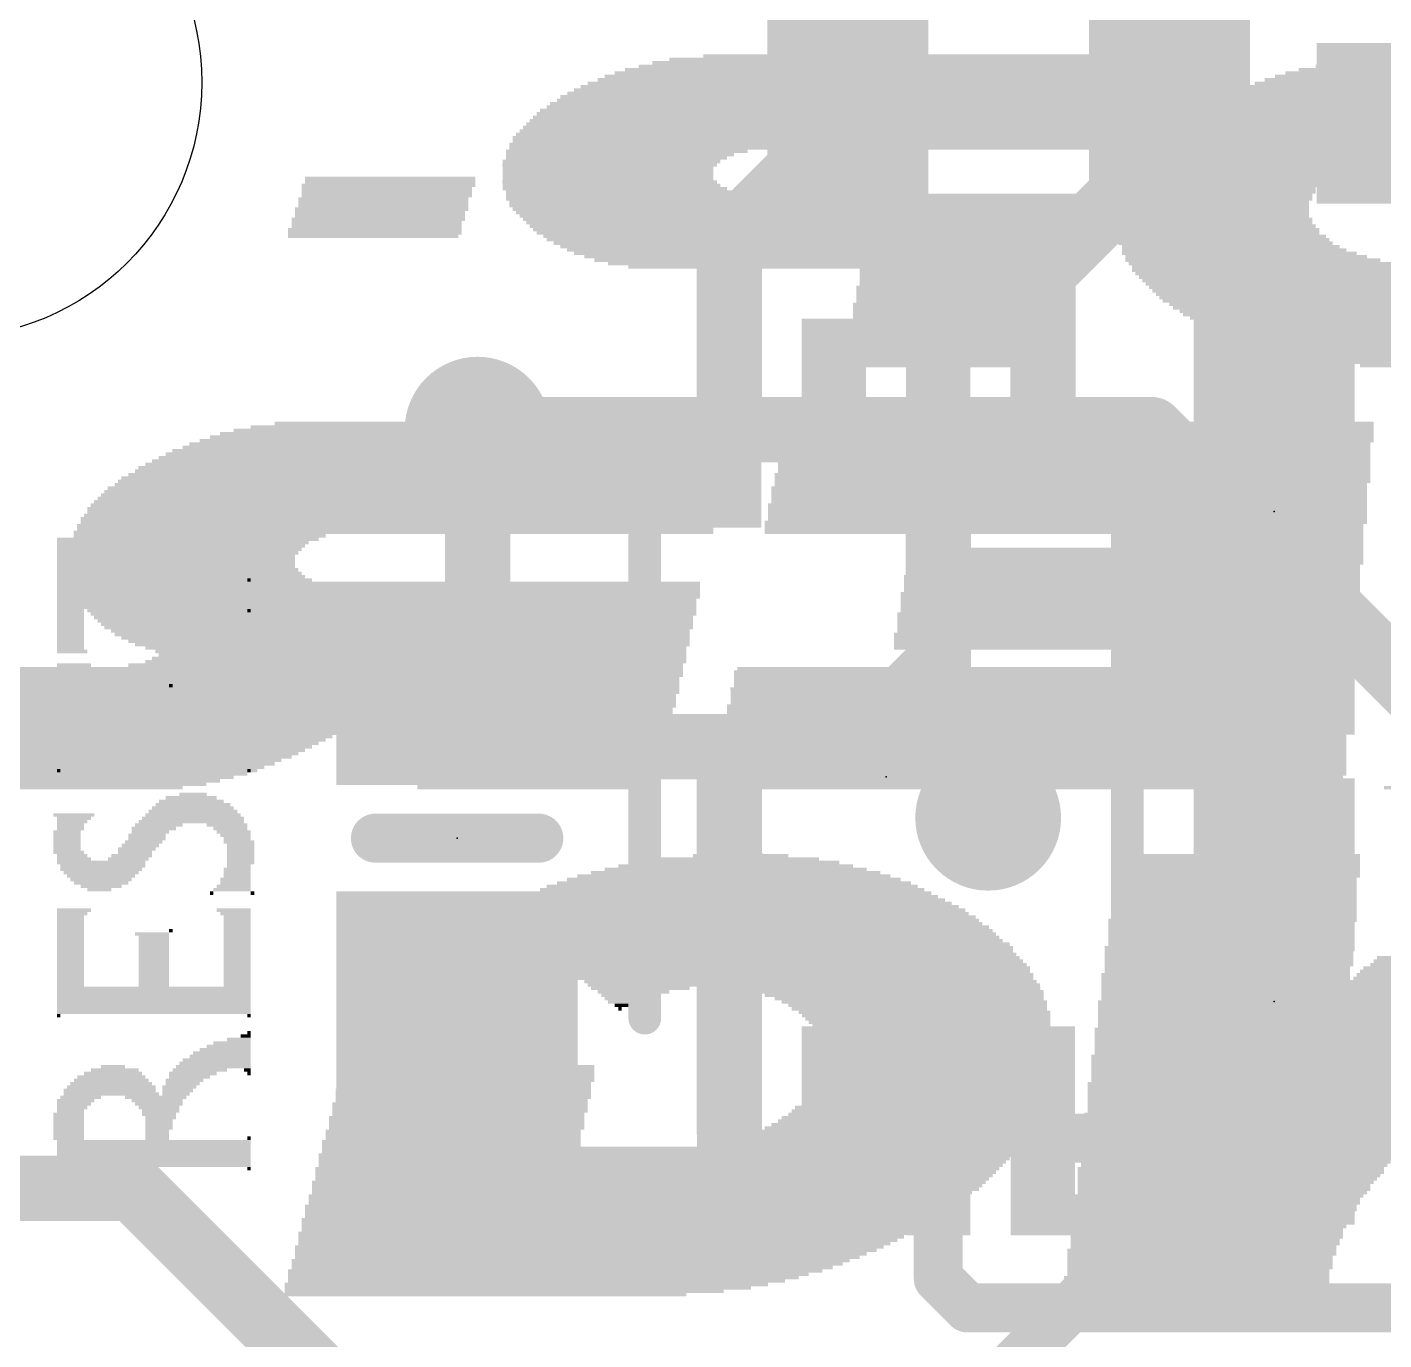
# Model space of a CAD drawing. Extents: x -8.6 to 58.7, y -9 to 29.5.
# Drawn here: x 3.68 to 12.11, y 4.88 to 13.04 of the extents above; entities that cross this region are included whole.
import ezdxf

# ---------------------------------------------------------------- set-up
doc = ezdxf.new("R2010")
doc.units = 0
for name, color, linetype in [('1', 12, 'CONTINUOUS'), ('16', 5, 'CONTINUOUS'), ('18', 110, 'CONTINUOUS'), ('20', 4, 'CONTINUOUS'), ('200', 132, 'CONTINUOUS'), ('201', 6, 'CONTINUOUS'), ('21', 40, 'CONTINUOUS'), ('23', 53, 'CONTINUOUS')]:
    doc.layers.add(name, color=color, linetype=linetype)

# ---------------------------------------------------------------- blocks, each defined once
blk = doc.blocks.new('RECT')
blk.add_solid([(-0.5, -0.5), (0.5, -0.5), (-0.5, 0.5), (0.5, 0.5)])
blk = doc.blocks.new('ROUNDV')
at = {"const_width": 0.5}
blk.add_lwpolyline([(0, -0.25, 1), (0, 0.25, 1), (0, -0.25)], format="xyb", dxfattribs=at)

msp = doc.modelspace()

# ---------------------------------------------------------------- linework, layer by layer
at = {"layer": '1'}
for points, const_width in [([(8.779, 12.462), (8.779, 14.207)], 0.4064), ([(10.795, 12.319), (10.795, 14.191)], 0.4064), ([(8.042, 11.725), (8.779, 12.462)], 0.4064), ([(9.992, 11.516), (10.795, 12.319)], 0.4064), ([(8.042, 10.582), (8.042, 11.725)], 0.4064), ([(9.992, 10.582), (9.992, 11.516)], 0.4064), ([(6.477, 9.078), (6.477, 10.541)], 0.4064), ([(9.342, 9.088), (9.342, 10.582)], 0.4064), ([(11.43, 9.183), (11.43, 7.835)], 0.4064), ([(6.35, 8.951), (6.477, 9.078)], 0.4064), ([(8.824, 8.57), (9.342, 9.088)], 0.4064), ([(6.35, 8.951), (6.731, 8.57)], 0.4064), ([(6.731, 8.57), (8.001, 8.57)], 0.4064), ([(8.001, 8.57), (8.824, 8.57)], 0.4064), ([(8.042, 8.529), (8.001, 8.57)], 0.4064), ([(8.042, 6.182), (8.042, 8.529)], 0.4064), ([(9.342, 5.263), (9.342, 6.182)], 0.3048), ([(9.992, 6.182), (10.039, 6.135)], 0.3048), ([(10.039, 6.135), (11.43, 6.135)], 0.3048), ([(2.832, 5.824), (4.336, 5.824)], 0.4064), ([(4.336, 5.824), (6.35, 3.81)], 0.4064), ([(9.525, 5.08), (9.342, 5.263)], 0.3048), ([(12.446, 5.08), (9.525, 5.08)], 0.3048)]:
    msp.add_lwpolyline(points, dxfattribs=dict(at, const_width=const_width))
for points, const_width in [([(8.8508, 12.3902, 1), (8.7072, 12.5338)], 0.2032), ([(8.6774, 12.462, 1), (8.8806, 12.462)], 0.2032), ([(10.8668, 12.2472, 1), (10.7232, 12.3908)], 0.2032), ([(10.6934, 12.319, 1), (10.8966, 12.319)], 0.2032), ([(8.1436, 11.725, 1), (7.9404, 11.725)], 0.2032), ([(7.9702, 11.7968, 1), (8.1138, 11.6532)], 0.2032), ([(10.0936, 11.516, 1), (9.8904, 11.516)], 0.2032), ([(9.9202, 11.5878, 1), (10.0638, 11.4442)], 0.2032), ([(6.5786, 10.541, 1), (6.3754, 10.541)], 0.2032), ([(9.4436, 10.582, 1), (9.2404, 10.582)], 0.2032), ([(7.9404, 10.582, 1), (8.1436, 10.582)], 0.2032), ([(9.8904, 10.582, 1), (10.0936, 10.582)], 0.2032), ([(11.5316, 9.183, 1), (11.3284, 9.183)], 0.2032), ([(6.5488, 9.0062, 1), (6.4052, 9.1498)], 0.2032), ([(9.4138, 9.0162, 1), (9.2702, 9.1598)], 0.2032), ([(6.4218, 9.0228, 1), (6.2782, 8.8792)], 0.2032), ([(6.2782, 9.0228, 1), (6.4218, 8.8792)], 0.2032), ([(6.3754, 9.078, 1), (6.5786, 9.078)], 0.2032), ([(9.2404, 9.088, 1), (9.4436, 9.088)], 0.2032), ([(6.731, 8.6716, 1), (6.731, 8.4684)], 0.2032), ([(8.001, 8.6716, 1), (8.001, 8.4684)], 0.2032), ([(8.0728, 8.6418, 1), (7.9292, 8.4982)], 0.2032), ([(8.001, 8.4684, 1), (8.001, 8.6716)], 0.2032), ([(8.824, 8.4684, 1), (8.824, 8.6716)], 0.2032), ([(6.6592, 8.4982, 1), (6.8028, 8.6418)], 0.2032), ([(8.1436, 8.529, 1), (7.9404, 8.529)], 0.2032), ([(7.9702, 8.4572, 1), (8.1138, 8.6008)], 0.2032), ([(8.7522, 8.6418, 1), (8.8958, 8.4982)], 0.2032), ([(11.3284, 7.835, 1), (11.5316, 7.835)], 0.2032), ([(9.4182, 6.182, 1), (9.2658, 6.182)], 0.1524), ([(10.0459, 6.2359, 1), (9.9381, 6.1281)], 0.1524), ([(7.9404, 6.182, 1), (8.1436, 6.182)], 0.2032), ([(10.039, 6.2112, 1), (10.039, 6.0588)], 0.1524), ([(9.9851, 6.0811, 1), (10.0929, 6.1889)], 0.1524), ([(11.43, 6.0588, 1), (11.43, 6.2112)], 0.1524), ([(4.4078, 5.8958, 1), (4.2642, 5.7522)], 0.2032), ([(4.336, 5.7224, 1), (4.336, 5.9256)], 0.2032), ([(9.3959, 5.3169, 1), (9.2881, 5.2091)], 0.1524), ([(9.2658, 5.263, 1), (9.4182, 5.263)], 0.1524), ([(9.525, 5.1562, 1), (9.525, 5.0038)], 0.1524), ([(9.4711, 5.0261, 1), (9.5789, 5.1339)], 0.1524)]:
    msp.add_lwpolyline(points, format="xyb", dxfattribs=dict(at, const_width=const_width))
at = {"layer": '16'}
for points, const_width in [([(6.477, 10.541), (10.668, 10.541)], 0.4064), ([(10.668, 10.541), (12.954, 8.255)], 0.4064), ([(11.557, 6.477), (10.668, 5.588)], 0.3048), ([(18.161, 6.477), (11.557, 6.477)], 0.3048), ([(10.668, 5.588), (8.89, 3.81)], 0.3048)]:
    msp.add_lwpolyline(points, dxfattribs=dict(at, const_width=const_width))
for points, const_width in [([(6.477, 10.6426, 1), (6.477, 10.4394)], 0.2032), ([(10.7398, 10.6128, 1), (10.5962, 10.4692)], 0.2032), ([(10.668, 10.4394, 1), (10.668, 10.6426)], 0.2032), ([(11.557, 6.5532, 1), (11.557, 6.4008)], 0.1524), ([(11.6109, 6.4231, 1), (11.5031, 6.5309)], 0.1524), ([(10.7219, 5.5341, 1), (10.6141, 5.6419)], 0.1524), ([(10.6141, 5.6419, 1), (10.7219, 5.5341)], 0.1524)]:
    msp.add_lwpolyline(points, format="xyb", dxfattribs=dict(at, const_width=const_width))
at = {"layer": '20'}
msp.add_circle((3.175, 12.7), 1.5875, dxfattribs=at)
at = {"layer": '21'}
for points, const_width in [([(11.03, 10.033), (11.83, 10.033)], 0.3048), ([(7.517, 9.882), (7.517, 6.882)], 0.2032), ([(10.517, 6.882), (10.517, 9.882)], 0.2032), ([(6.858, 8.001), (5.842, 8.001)], 0.3048), ([(11.83, 6.985), (11.03, 6.985)], 0.3048)]:
    msp.add_lwpolyline(points, dxfattribs=dict(at, const_width=const_width))
for points, const_width in [([(11.03, 10.1092, 1), (11.03, 9.9568)], 0.1524), ([(11.83, 9.9568, 1), (11.83, 10.1092)], 0.1524), ([(7.5678, 9.882, 1), (7.4662, 9.882)], 0.1016), ([(10.5678, 9.882, 1), (10.4662, 9.882)], 0.1016), ([(5.842, 8.0772, 1), (5.842, 7.9248)], 0.1524), ([(6.858, 7.9248, 1), (6.858, 8.0772)], 0.1524), ([(8.087, 7.332, 1), (8.087, 7.632, 1), (8.087, 7.332)], 0.6096), ([(11.03, 7.0612, 1), (11.03, 6.9088)], 0.1524), ([(11.83, 6.9088, 1), (11.83, 7.0612)], 0.1524), ([(7.4662, 6.882, 1), (7.5678, 6.882)], 0.1016), ([(10.4662, 6.882, 1), (10.5678, 6.882)], 0.1016)]:
    msp.add_lwpolyline(points, format="xyb", dxfattribs=dict(at, const_width=const_width))
at = {"layer": '23'}
for p in [(11.43, 10.033), (9.017, 8.382), (6.35, 8.001), (11.43, 6.985)]:
    msp.add_point(p, dxfattribs=at)

# ---------------------------------------------------------------- block references
at = {"layer": '1', "yscale": 4.6}
for p in [(8.779, 14.207), (10.779, 14.207)]:
    msp.add_blockref('RECT', p, dxfattribs=at)
at = {"layer": '1', "xscale": 1.075}
for p, rotation in [((12.231, 12.446), 180), ((11.43, 10.883), 90), ((11.43, 9.183), 90), ((11.43, 7.835), 270), ((11.43, 6.135), 270)]:
    msp.add_blockref('RECT', p, dxfattribs=dict(at, rotation=rotation))
at = {"layer": '1'}
for p, xscale, yscale, rotation in [((8.042, 10.582), 1.3, 0.4, 90), ((8.692, 10.582), 1.3, 0.4, 90), ((9.342, 10.582), 1.3, 0.4, 90), ((9.992, 10.582), 1.3, 0.4, 90), ((6.35, 8.951), 1.24, 1.5, 270), ((6.35, 7.051), 1.24, 1.5, 270), ((8.042, 6.182), 1.3, 0.4, 90), ((8.692, 6.182), 1.3, 0.4, 90), ((9.342, 6.182), 1.3, 0.4, 90), ((9.992, 6.182), 1.3, 0.4, 90)]:
    msp.add_blockref('RECT', p, dxfattribs=dict(at, xscale=xscale, yscale=yscale, rotation=rotation))
at = {"layer": '18', "xscale": 0.9064, "yscale": 0.9064}
for p in [(6.477, 10.541), (6.477, 10.541), (9.652, 8.128), (9.652, 8.128)]:
    msp.add_blockref('ROUNDV', p, dxfattribs=at)
at = {"layer": '200', "yscale": 0.0212}
for p, xscale in [((3.9566, 9.8597), 0.1904), ((3.946, 9.8386), 0.1693), ((3.946, 9.8174), 0.1693), ((3.946, 9.7962), 0.1693), ((3.946, 9.7751), 0.1693), ((3.946, 9.7539), 0.1693), ((3.946, 9.7328), 0.1693), ((3.946, 9.7116), 0.1693), ((3.946, 9.6905), 0.1693), ((3.946, 9.6693), 0.1693), ((3.946, 9.6481), 0.1693), ((3.946, 9.627), 0.1693), ((3.946, 9.6058), 0.1693), ((4.4644, 9.5847), 1.206), ((4.4644, 9.5635), 1.206), ((4.4644, 9.5423), 1.206), ((5.0568, 9.6058), 0.0212), ((4.4644, 9.5212), 1.206), ((4.4644, 9.5), 1.206), ((4.4644, 9.4789), 1.206), ((4.4644, 9.4577), 1.206), ((4.4644, 9.4366), 1.206), ((3.946, 9.4154), 0.1693), ((3.946, 9.3942), 0.1693), ((3.946, 9.3731), 0.1693), ((5.0568, 9.4154), 0.0212), ((3.946, 9.3519), 0.1693), ((3.946, 9.3308), 0.1693), ((3.946, 9.3096), 0.1693), ((3.946, 9.2885), 0.1693), ((3.946, 9.2673), 0.1693), ((3.946, 9.2461), 0.1693), ((3.946, 9.225), 0.1693), ((3.946, 9.2038), 0.1693), ((3.946, 9.1827), 0.1693), ((3.9566, 9.1615), 0.1904), ((3.9672, 9.0769), 0.2116), ((3.9566, 9.0557), 0.1904), ((3.946, 9.0346), 0.1693), ((4.9616, 9.0769), 0.2116), ((4.9722, 9.0557), 0.1904), ((4.9828, 9.0346), 0.1693), ((3.946, 9.0134), 0.1693), ((3.946, 8.9922), 0.1693), ((3.946, 8.9711), 0.1693), ((3.946, 8.9499), 0.1693), ((4.5702, 8.9499), 0.0212), ((4.9828, 9.0134), 0.1693), ((4.9828, 8.9922), 0.1693), ((4.9828, 8.9711), 0.1693), ((4.9828, 8.9499), 0.1693), ((3.946, 8.9288), 0.1693), ((3.946, 8.9076), 0.1693), ((3.946, 8.8864), 0.1693), ((3.946, 8.8653), 0.1693), ((4.4538, 8.9288), 0.2116), ((4.4644, 8.9076), 0.1904), ((4.4644, 8.8864), 0.1904), ((4.4644, 8.8653), 0.1904), ((4.9828, 8.9288), 0.1693), ((4.9828, 8.9076), 0.1693), ((4.9828, 8.8864), 0.1693), ((4.9828, 8.8653), 0.1693), ((3.946, 8.8441), 0.1693), ((3.946, 8.823), 0.1693), ((3.946, 8.8018), 0.1693), ((3.946, 8.7807), 0.1693), ((4.4644, 8.8441), 0.1904), ((4.4644, 8.823), 0.1904), ((4.4644, 8.8018), 0.1904), ((4.4644, 8.7807), 0.1904), ((4.9828, 8.8441), 0.1693), ((4.9828, 8.823), 0.1693), ((4.9828, 8.8018), 0.1693), ((4.9828, 8.7807), 0.1693), ((3.946, 8.7595), 0.1693), ((3.946, 8.7383), 0.1693), ((3.946, 8.7172), 0.1693), ((3.946, 8.696), 0.1693), ((4.4644, 8.7595), 0.1904), ((4.4644, 8.7383), 0.1904), ((4.4644, 8.7172), 0.1904), ((4.4644, 8.696), 0.1904), ((4.9828, 8.7595), 0.1693), ((4.9828, 8.7383), 0.1693), ((4.9828, 8.7172), 0.1693), ((4.9828, 8.696), 0.1693), ((3.946, 8.6749), 0.1693), ((3.946, 8.6537), 0.1693), ((3.946, 8.6325), 0.1693), ((3.946, 8.6114), 0.1693), ((4.4644, 8.6749), 0.1904), ((4.4644, 8.6537), 0.1904), ((4.4644, 8.6325), 0.1904), ((4.4644, 8.6114), 0.1904), ((4.9828, 8.6749), 0.1693), ((4.9828, 8.6537), 0.1693), ((4.9828, 8.6325), 0.1693), ((4.9828, 8.6114), 0.1693), ((4.4644, 8.5902), 1.206), ((4.4644, 8.5691), 1.206), ((4.4644, 8.5479), 1.206), ((4.4644, 8.5268), 1.206), ((4.4644, 8.5056), 1.206), ((4.4644, 8.4844), 1.206), ((4.4644, 8.4633), 1.206), ((4.4644, 8.4421), 1.206), ((3.872, 8.421), 0.0212), ((5.0568, 8.421), 0.0212), ((4.7077, 8.2729), 0.1693), ((4.7077, 8.1882), 0.5078), ((4.7077, 8.2094), 0.4655), ((4.6971, 8.2305), 0.402), ((4.6971, 8.2517), 0.3174), ((3.9672, 8.1459), 0.2539), ((3.9672, 8.1247), 0.2116), ((3.9566, 8.1036), 0.1904), ((4.6971, 8.1036), 0.6559), ((4.7077, 8.1247), 0.6347), ((4.7077, 8.1459), 0.5924), ((4.7077, 8.1671), 0.5501), ((3.9248, 8.0401), 0.1693), ((3.9248, 8.019), 0.1693), ((3.946, 8.0824), 0.1693), ((3.946, 8.0613), 0.1693), ((4.4221, 8.019), 0.2327), ((4.4644, 8.0613), 0.2751), ((4.4432, 8.0401), 0.2327), ((4.4961, 8.0824), 0.2962), ((4.9193, 8.0824), 0.2539), ((4.9404, 8.0613), 0.2116), ((4.9616, 8.0401), 0.2116), ((4.9722, 8.019), 0.1904), ((3.9248, 7.9978), 0.1693), ((3.9248, 7.9766), 0.1693), ((3.9248, 7.9555), 0.1693), ((3.9248, 7.9343), 0.1693), ((4.3586, 7.9343), 0.2327), ((4.3797, 7.9555), 0.2327), ((4.4009, 7.9766), 0.2327), ((4.4221, 7.9978), 0.2327), ((4.9933, 7.9766), 0.1904), ((4.9828, 7.9978), 0.1693), ((5.0039, 7.9555), 0.1693), ((5.0039, 7.9343), 0.1693), ((3.9354, 7.9132), 0.1904), ((4.1364, 7.8497), 0.5501), ((3.9566, 7.892), 0.1904), ((3.9672, 7.8709), 0.2116), ((4.3057, 7.8709), 0.2539), ((4.3269, 7.892), 0.2539), ((4.348, 7.9132), 0.2116), ((5.0039, 7.9132), 0.1693), ((5.0039, 7.892), 0.1693), ((5.0039, 7.8709), 0.1693), ((5.0039, 7.8497), 0.1693), ((4.147, 7.8285), 0.529), ((4.1364, 7.8074), 0.5078), ((4.1364, 7.7862), 0.4655), ((4.1364, 7.7651), 0.4232), ((4.9828, 7.8074), 0.1693), ((4.9828, 7.7862), 0.1693), ((4.9828, 7.7651), 0.1693), ((4.9933, 7.8285), 0.1481), ((4.1364, 7.7439), 0.3809), ((4.1364, 7.7227), 0.3385), ((4.1364, 7.7016), 0.2539), ((4.1258, 7.6804), 0.1481), ((4.951, 7.6804), 0.2327), ((4.9616, 7.7016), 0.2116), ((4.9722, 7.7439), 0.1904), ((4.9722, 7.7227), 0.1904), ((4.8241, 7.6593), 0.0212), ((5.078, 7.6593), 0.0212), ((3.9672, 7.5535), 0.2116), ((3.9566, 7.5323), 0.1904), ((3.946, 7.5112), 0.1693), ((4.9616, 7.5535), 0.2116), ((4.9722, 7.5323), 0.1904), ((4.9828, 7.5112), 0.1693), ((3.946, 7.49), 0.1693), ((3.946, 7.4688), 0.1693), ((3.946, 7.4477), 0.1693), ((3.946, 7.4265), 0.1693), ((4.5702, 7.4265), 0.0212), ((4.9828, 7.49), 0.1693), ((4.9828, 7.4688), 0.1693), ((4.9828, 7.4477), 0.1693), ((4.9828, 7.4265), 0.1693), ((3.946, 7.4054), 0.1693), ((3.946, 7.3842), 0.1693), ((3.946, 7.3631), 0.1693), ((3.946, 7.3419), 0.1693), ((4.4538, 7.4054), 0.2116), ((4.4644, 7.3842), 0.1904), ((4.4644, 7.3631), 0.1904), ((4.4644, 7.3419), 0.1904), ((4.9828, 7.4054), 0.1693), ((4.9828, 7.3842), 0.1693), ((4.9828, 7.3631), 0.1693), ((4.9828, 7.3419), 0.1693), ((3.946, 7.3207), 0.1693), ((3.946, 7.2996), 0.1693), ((3.946, 7.2784), 0.1693), ((3.946, 7.2573), 0.1693), ((4.4644, 7.3207), 0.1904), ((4.4644, 7.2996), 0.1904), ((4.4644, 7.2784), 0.1904), ((4.4644, 7.2573), 0.1904), ((4.9828, 7.3207), 0.1693), ((4.9828, 7.2996), 0.1693), ((4.9828, 7.2784), 0.1693), ((4.9828, 7.2573), 0.1693), ((3.946, 7.2361), 0.1693), ((3.946, 7.2149), 0.1693), ((3.946, 7.1938), 0.1693), ((3.946, 7.1726), 0.1693), ((4.4644, 7.2361), 0.1904), ((4.4644, 7.2149), 0.1904), ((4.4644, 7.1938), 0.1904), ((4.4644, 7.1726), 0.1904), ((4.9828, 7.2361), 0.1693), ((4.9828, 7.2149), 0.1693), ((4.9828, 7.1938), 0.1693), ((4.9828, 7.1726), 0.1693), ((3.946, 7.1515), 0.1693), ((3.946, 7.1303), 0.1693), ((3.946, 7.1092), 0.1693), ((3.946, 7.088), 0.1693), ((4.4644, 7.1515), 0.1904), ((4.4644, 7.1303), 0.1904), ((4.4644, 7.1092), 0.1904), ((4.4644, 7.088), 0.1904), ((4.9828, 7.1515), 0.1693), ((4.9828, 7.1303), 0.1693), ((4.9828, 7.1092), 0.1693), ((4.9828, 7.088), 0.1693), ((4.4644, 7.0668), 1.206), ((4.4644, 7.0457), 1.206), ((4.4644, 7.0245), 1.206), ((4.4644, 7.0034), 1.206), ((4.4644, 6.9822), 1.206), ((4.4644, 6.961), 1.206), ((4.4644, 6.9399), 1.206), ((4.4644, 6.9187), 1.206), ((3.872, 6.8976), 0.0212), ((5.0568, 6.8976), 0.0212), ((4.9933, 6.7495), 0.1481), ((5.0357, 6.7706), 0.0635), ((5.0568, 6.7918), 0.0212), ((4.8875, 6.6648), 0.3597), ((4.9087, 6.686), 0.3174), ((4.9299, 6.7071), 0.2751), ((4.951, 6.7283), 0.2327), ((4.2105, 6.5802), 0.1481), ((4.8346, 6.5802), 0.4655), ((4.8452, 6.6014), 0.4443), ((4.8558, 6.6225), 0.4232), ((4.877, 6.6437), 0.3808), ((4.1999, 6.4956), 0.4655), ((4.1999, 6.5167), 0.4232), ((4.2105, 6.5379), 0.3597), ((4.2211, 6.559), 0.2962), ((4.6548, 6.4956), 0.2327), ((4.6865, 6.5167), 0.2539), ((4.7077, 6.5379), 0.2962), ((4.75, 6.559), 0.3385), ((5.0462, 6.559), 0.0423), ((5.0568, 6.5379), 0.0212), ((4.1893, 6.4321), 0.5713), ((4.1999, 6.4109), 0.5924), ((4.1999, 6.4533), 0.5501), ((4.1999, 6.4744), 0.5078), ((4.6019, 6.4109), 0.1693), ((4.6231, 6.4533), 0.2116), ((4.6125, 6.4321), 0.1904), ((4.6442, 6.4744), 0.2116), ((3.9777, 6.3686), 0.2327), ((3.9672, 6.3475), 0.2116), ((3.9566, 6.3263), 0.1904), ((4.0095, 6.3898), 0.2539), ((4.475, 6.3898), 0.3809), ((4.4855, 6.3686), 0.3174), ((4.4961, 6.3475), 0.2962), ((4.4961, 6.3263), 0.2539), ((3.9354, 6.284), 0.1904), ((3.9354, 6.2628), 0.1904), ((3.9354, 6.2417), 0.1904), ((3.946, 6.3051), 0.1693), ((4.4961, 6.284), 0.2116), ((4.5067, 6.3051), 0.2327), ((4.5067, 6.2628), 0.1904), ((4.4961, 6.2417), 0.1693), ((3.9354, 6.2205), 0.1904), ((3.9354, 6.1994), 0.1904), ((3.9354, 6.1782), 0.1904), ((3.9354, 6.157), 0.1904), ((4.4961, 6.2205), 0.1693), ((4.4961, 6.1994), 0.1693), ((4.4855, 6.1782), 0.1481), ((4.4855, 6.157), 0.1481), ((3.9354, 6.1359), 0.1904), ((4.4644, 6.1147), 1.206), ((4.4644, 6.0936), 1.206), ((4.4644, 6.0724), 1.206), ((4.4855, 6.1359), 0.1481), ((5.0568, 6.1359), 0.0212), ((4.4644, 6.0512), 1.206), ((4.4644, 6.0301), 1.206), ((4.4644, 6.0089), 1.206), ((4.4644, 5.9878), 1.206), ((4.4538, 5.9666), 1.2272), ((5.0568, 5.9455), 0.0212)]:
    msp.add_blockref('RECT', p, dxfattribs=dict(at, xscale=xscale))
at = {"layer": '201', "yscale": 0.0212, "rotation": 180}
for p, xscale in [((8.9808, 12.8219), 2.8352), ((9.0337, 12.843), 2.7294), ((9.1395, 12.8642), 2.5178), ((12.3767, 12.8219), 1.1637), ((12.3767, 12.843), 0.8675), ((8.8221, 12.7372), 3.1103), ((8.8644, 12.7584), 3.0679), ((8.8962, 12.7796), 3.0045), ((8.9385, 12.8007), 2.9198), ((12.3661, 12.7372), 1.8619), ((12.3661, 12.7584), 1.735), ((12.3661, 12.7796), 1.5657), ((12.3767, 12.8007), 1.3753), ((8.7269, 12.6526), 3.3007), ((8.7481, 12.6738), 3.2584), ((8.7692, 12.6949), 3.216), ((8.801, 12.7161), 3.1526), ((12.3661, 12.6526), 2.3274), ((12.3556, 12.6738), 2.2216), ((12.3661, 12.6949), 2.1158), ((12.3661, 12.7161), 1.9889), ((8.6423, 12.568), 3.4276), ((8.6634, 12.5891), 3.3853), ((8.674, 12.6103), 3.3642), ((8.7058, 12.6314), 3.343), ((12.3556, 12.568), 2.6871), ((12.3556, 12.5891), 2.6025), ((12.3556, 12.6103), 2.5178), ((12.3556, 12.6314), 2.4332), ((8.5894, 12.4833), 3.5334), ((8.6, 12.5045), 3.5123), ((8.6105, 12.5257), 3.4911), ((8.6317, 12.5468), 3.4488), ((12.345, 12.4833), 2.9622), ((12.3556, 12.5045), 2.8987), ((12.345, 12.5257), 2.8352), ((12.345, 12.5468), 2.7506), ((8.5365, 12.3987), 3.5969), ((8.5471, 12.4199), 3.5757), ((8.5577, 12.441), 3.5546), ((8.5682, 12.4622), 3.5334), ((12.3344, 12.3987), 3.1949), ((12.345, 12.4199), 3.1314), ((12.345, 12.441), 3.0891), ((12.345, 12.4622), 3.0045), ((8.4942, 12.3141), 3.6392), ((8.5153, 12.3564), 3.6392), ((8.5153, 12.3352), 3.6392), ((8.5259, 12.3775), 3.6181), ((12.3344, 12.3141), 3.3642), ((12.3344, 12.3352), 3.3218), ((12.3344, 12.3564), 3.2795), ((12.3344, 12.3775), 3.2372), ((7.4045, 12.2718), 1.5022), ((7.3622, 12.2506), 1.4176), ((7.3411, 12.2294), 1.3753), ((8.4942, 12.2929), 3.6392), ((11.2976, 12.2294), 1.4599), ((11.34, 12.2506), 1.5022), ((11.4246, 12.2718), 1.6292), ((12.3344, 12.2929), 3.4065), ((7.3093, 12.2083), 1.3541), ((7.2987, 12.1871), 1.333), ((7.2882, 12.166), 1.3118), ((7.2882, 12.1448), 1.3118), ((11.1707, 12.1448), 1.2907), ((11.1919, 12.166), 1.333), ((11.2236, 12.1871), 1.3541), ((11.2659, 12.2083), 1.3964), ((5.9235, 12.0602), 1.0791), ((5.934, 12.1025), 1.0579), ((5.934, 12.0813), 1.0579), ((7.2987, 12.0813), 1.333), ((7.3093, 12.0602), 1.3541), ((7.2882, 12.1236), 1.3118), ((7.2882, 12.1025), 1.3118), ((11.0966, 12.0602), 1.2272), ((11.1072, 12.0813), 1.2483), ((11.1495, 12.1236), 1.2907), ((11.1284, 12.1025), 1.2483), ((5.8917, 11.9755), 1.0579), ((5.9129, 12.039), 1.0579), ((5.9129, 12.0179), 1.0579), ((5.9129, 11.9967), 1.0579), ((7.3305, 12.039), 1.3964), ((8.4624, 11.9967), 3.6181), ((8.4624, 11.9755), 3.6181), ((7.3834, 12.0179), 1.4599), ((11.0755, 12.0179), 1.2272), ((11.0649, 11.9967), 1.206), ((11.0649, 11.9755), 1.206), ((11.0861, 12.039), 1.206), ((5.8811, 11.9121), 1.0791), ((5.8706, 11.8909), 1.0579), ((5.8917, 11.9544), 1.0579), ((5.8917, 11.9332), 1.0579), ((8.473, 11.9544), 3.5969), ((8.473, 11.9332), 3.5969), ((8.4836, 11.9121), 3.5757), ((8.4836, 11.8909), 3.5334), ((11.0437, 11.8909), 1.206), ((11.0543, 11.9544), 1.1849), ((11.0543, 11.9332), 1.1849), ((11.0543, 11.9121), 1.1849), ((5.86, 11.8486), 1.0791), ((5.8494, 11.8274), 1.0579), ((5.8494, 11.8063), 1.0579), ((5.8706, 11.8697), 1.0579), ((8.4942, 11.8697), 3.5123), ((8.5048, 11.8486), 3.4911), ((8.5153, 11.8274), 3.4699), ((8.5259, 11.8063), 3.4488), ((11.0437, 11.8697), 1.206), ((11.0543, 11.8486), 1.2272), ((11.0543, 11.8274), 1.2272), ((11.0649, 11.8063), 1.2483), ((5.8388, 11.7851), 1.0791), ((5.8388, 11.764), 1.0791), ((5.8282, 11.7428), 1.0579), ((8.5365, 11.7851), 3.4276), ((8.5365, 11.764), 3.3853), ((8.5577, 11.7428), 3.343), ((8.5682, 11.7216), 3.3218), ((11.0861, 11.7851), 1.2483), ((11.0861, 11.764), 1.2483), ((11.1072, 11.7428), 1.2907), ((11.1178, 11.7216), 1.3118), ((8.5894, 11.7005), 3.2795), ((8.6105, 11.6793), 3.2372), ((8.6317, 11.6582), 3.1949), ((8.6529, 11.637), 3.1526), ((11.1284, 11.7005), 1.333), ((11.213, 11.637), 1.4599), ((11.1601, 11.6793), 1.3541), ((11.1813, 11.6582), 1.3964), ((8.674, 11.6159), 3.0679), ((8.7058, 11.5947), 3.0045), ((8.7481, 11.5735), 2.9198), ((8.8116, 11.5524), 2.7929), ((11.2976, 11.5947), 1.5869), ((11.2553, 11.6159), 1.5022), ((12.2815, 11.5735), 3.5123), ((12.2815, 11.5524), 3.4699), ((9.5309, 11.5312), 1.3541), ((9.5309, 11.5101), 1.3541), ((9.5309, 11.4889), 1.3541), ((9.5204, 11.4677), 1.333), ((12.2709, 11.5312), 3.4488), ((12.2709, 11.5101), 3.4065), ((12.2709, 11.4889), 3.3642), ((12.2709, 11.4677), 3.3218), ((9.5098, 11.4254), 1.3541), ((9.5098, 11.4043), 1.3541), ((9.5098, 11.3831), 1.3541), ((9.5204, 11.4466), 1.333), ((12.2709, 11.4466), 3.2795), ((12.2709, 11.4254), 3.2372), ((12.2709, 11.4043), 3.1949), ((12.2603, 11.3831), 3.1314), ((9.4886, 11.3196), 1.3541), ((9.4886, 11.2985), 1.3541), ((9.4992, 11.3408), 1.333), ((9.5098, 11.362), 1.3541), ((12.2603, 11.362), 3.0891), ((12.2603, 11.3408), 3.0468), ((12.2603, 11.3196), 2.9621), ((12.2603, 11.2985), 2.9198), ((9.478, 11.2138), 1.3753), ((9.4886, 11.2773), 1.3541), ((9.4886, 11.2562), 1.3541), ((9.4886, 11.235), 1.3541), ((12.2603, 11.2773), 2.8352), ((12.2498, 11.2562), 2.7717), ((12.2498, 11.235), 2.6871), ((12.2498, 11.2138), 2.6025), ((9.4675, 11.1927), 1.3541), ((9.4675, 11.1715), 1.3541), ((9.4675, 11.1504), 1.3541), ((9.4675, 11.1292), 1.3541), ((12.2498, 11.1927), 2.5178), ((12.2498, 11.1715), 2.4332), ((12.2498, 11.1504), 2.3486), ((12.2392, 11.1292), 2.2428), ((9.4569, 11.1081), 1.3753), ((9.4569, 11.0869), 1.3753), ((9.4569, 11.0657), 1.3753), ((9.4463, 11.0446), 1.3541), ((12.2392, 11.1081), 2.1581), ((12.2392, 11.0869), 2.0312), ((12.2392, 11.0657), 1.9042), ((12.2392, 11.0446), 1.7773), ((9.4357, 11.0023), 1.3753), ((9.4357, 10.9811), 1.3753), ((9.4357, 10.9599), 1.3753), ((9.4463, 11.0234), 1.3541), ((12.2392, 11.0234), 1.608), ((12.2392, 11.0023), 1.4388), ((12.2392, 10.9811), 1.2272), ((12.2286, 10.9599), 0.9521), ((9.4357, 10.9388), 1.3753), ((12.2286, 10.9388), 0.529), ((6.5159, 10.5368), 3.1103), ((6.5688, 10.5579), 3.0045), ((6.6534, 10.5791), 2.8775), ((10.2186, 10.5791), 3.6604), ((10.2186, 10.5579), 3.6604), ((10.2186, 10.5368), 3.6604), ((6.3678, 10.4522), 3.3642), ((6.4101, 10.4733), 3.3218), ((6.4418, 10.4945), 3.2584), ((6.4736, 10.5156), 3.1949), ((10.1974, 10.4522), 3.6604), ((10.208, 10.4733), 3.6815), ((10.2186, 10.5156), 3.6604), ((10.2186, 10.4945), 3.6604), ((6.2726, 10.3675), 3.5546), ((6.2937, 10.3887), 3.5123), ((6.3149, 10.4098), 3.4699), ((6.3466, 10.431), 3.4065), ((10.1868, 10.3675), 3.6815), ((10.1974, 10.431), 3.6604), ((10.1974, 10.4098), 3.6604), ((10.1974, 10.3887), 3.6604), ((6.1879, 10.2829), 3.6815), ((6.1985, 10.304), 3.6604), ((6.2197, 10.3252), 3.6181), ((6.2408, 10.3464), 3.5757), ((10.1868, 10.3464), 3.6815), ((10.1868, 10.3252), 3.6815), ((10.1868, 10.304), 3.6815), ((10.1868, 10.2829), 3.6815), ((6.1139, 10.1982), 3.7873), ((6.1245, 10.2194), 3.7662), ((6.135, 10.2406), 3.745), ((6.1562, 10.2617), 3.7027), ((10.1763, 10.2617), 3.7027), ((10.1763, 10.2406), 3.7027), ((10.1763, 10.2194), 3.7027), ((10.1657, 10.1982), 3.6815), ((6.0504, 10.1136), 3.872), ((6.061, 10.1348), 3.8508), ((6.0716, 10.1559), 3.8296), ((6.0927, 10.1771), 3.8296), ((10.1551, 10.1771), 3.7027), ((10.1551, 10.1559), 3.7027), ((10.1551, 10.1348), 3.7027), ((10.1551, 10.1136), 3.7027), ((6.0081, 10.0501), 3.9143), ((6.0081, 10.029), 3.9143), ((6.0187, 10.0713), 3.8931), ((6.0398, 10.0925), 3.8931), ((10.1445, 10.0713), 3.7238), ((10.1445, 10.0501), 3.7238), ((10.1445, 10.029), 3.7238), ((10.1551, 10.0925), 3.7027), ((5.9658, 9.9444), 3.9566), ((5.9869, 9.9867), 3.9566), ((5.9764, 9.9655), 3.9354), ((5.9975, 10.0078), 3.9354), ((10.1339, 9.9655), 3.745), ((10.1234, 9.9444), 3.7238), ((10.1445, 10.0078), 3.7238), ((10.1445, 9.9867), 3.7238), ((4.7174, 9.8597), 1.5446), ((5.9552, 9.902), 3.9777), ((4.7492, 9.8809), 1.5657), ((5.9658, 9.9232), 3.9566), ((10.1234, 9.9232), 3.7238), ((10.1234, 9.902), 3.7238), ((11.2765, 9.8809), 1.4176), ((11.2765, 9.8597), 1.4176), ((4.6857, 9.8386), 1.4811), ((4.6751, 9.8174), 1.4599), ((4.6645, 9.7962), 1.4388), ((4.654, 9.7751), 1.4176), ((10.5783, 9.7962), 2.814), ((10.5783, 9.7751), 2.814), ((11.2765, 9.8386), 1.4176), ((11.2765, 9.8174), 1.4176), ((4.6328, 9.7539), 1.4176), ((4.6328, 9.7328), 1.4176), ((4.6328, 9.7116), 1.4176), ((4.6328, 9.6905), 1.4176), ((10.5677, 9.7539), 2.8352), ((10.5677, 9.7328), 2.8352), ((10.5677, 9.7116), 2.8352), ((10.5571, 9.6905), 2.814), ((4.6434, 9.6693), 1.4388), ((4.6645, 9.6481), 1.4388), ((4.6751, 9.627), 1.4599), ((10.5465, 9.627), 2.8352), ((10.5571, 9.6693), 2.814), ((10.5571, 9.6481), 2.814), ((4.6963, 9.6058), 1.5022), ((5.9023, 9.5847), 3.9143), ((5.9129, 9.5635), 3.8931), ((5.9129, 9.5423), 3.8931), ((10.5465, 9.6058), 2.8352), ((10.5465, 9.5847), 2.8352), ((10.5465, 9.5635), 2.8352), ((10.5465, 9.5423), 2.8352), ((5.9129, 9.5212), 3.8931), ((5.9235, 9.5), 3.872), ((5.9235, 9.4789), 3.8296), ((5.9235, 9.4577), 3.8296), ((10.5359, 9.5212), 2.8564), ((10.5359, 9.5), 2.8564), ((10.5359, 9.4789), 2.8564), ((10.5359, 9.4577), 2.8564), ((5.934, 9.4366), 3.8085), ((5.9446, 9.4154), 3.7873), ((5.9552, 9.3942), 3.7662), ((5.9552, 9.3731), 3.7238), ((10.5148, 9.3942), 2.8564), ((10.5148, 9.3731), 2.8564), ((10.5359, 9.4366), 2.8564), ((10.5254, 9.4154), 2.8352), ((5.9658, 9.3519), 3.7027), ((5.9764, 9.3308), 3.6815), ((5.9869, 9.3096), 3.6604), ((5.9975, 9.2885), 3.5969), ((10.5148, 9.3519), 2.8564), ((10.5148, 9.3308), 2.8564), ((10.5148, 9.3096), 2.8564), ((10.5148, 9.2885), 2.8564), ((6.0081, 9.2673), 3.5757), ((6.0293, 9.2461), 3.5334), ((6.0504, 9.225), 3.4911), ((6.0716, 9.2038), 3.4488), ((10.5042, 9.2673), 2.8775), ((10.5042, 9.2461), 2.8775), ((10.5042, 9.225), 2.8775), ((10.5042, 9.2038), 2.8775), ((6.0927, 9.1827), 3.3642), ((6.1139, 9.1192), 3.3218), ((6.1245, 9.1615), 3.3007), ((6.135, 9.1403), 3.2795), ((10.5042, 9.1827), 2.8775), ((11.2024, 9.1615), 1.4388), ((11.2024, 9.1403), 1.4388), ((11.2024, 9.1192), 1.4388), ((5.5955, 9.0557), 4.3163), ((5.5955, 9.0346), 4.3163), ((6.0293, 9.0769), 3.4488), ((6.0927, 9.098), 3.3642), ((9.9964, 9.0346), 3.8508), ((10.007, 9.0557), 3.8296), ((11.2024, 9.098), 1.4388), ((11.2024, 9.0769), 1.4388), ((4.7915, 8.9499), 2.7929), ((5.5849, 9.0134), 4.3374), ((4.8338, 8.9922), 2.8352), ((4.8232, 8.9711), 2.814), ((7.0025, 8.9922), 1.4599), ((7.0025, 8.9711), 1.4599), ((7.0025, 8.9499), 1.4599), ((9.9964, 9.0134), 3.8508), ((9.9964, 8.9922), 3.8508), ((9.9964, 8.9711), 3.8508), ((9.9964, 8.9499), 3.8508), ((4.7174, 8.8864), 2.6871), ((4.7386, 8.9076), 2.7294), ((4.6963, 8.8653), 2.6448), ((4.7703, 8.9288), 2.7506), ((6.9919, 8.9076), 1.4811), ((6.9814, 8.8864), 1.4599), ((6.9814, 8.8653), 1.4599), ((7.0025, 8.9288), 1.4599), ((9.9858, 8.9288), 3.872), ((9.9753, 8.9076), 3.8508), ((9.9753, 8.8864), 3.8508), ((9.9753, 8.8653), 3.8508), ((4.5905, 8.7807), 2.5178), ((4.6645, 8.8441), 2.6236), ((4.6434, 8.823), 2.5813), ((4.6222, 8.8018), 2.539), ((6.9708, 8.823), 1.4811), ((6.9602, 8.8018), 1.4599), ((6.9602, 8.7807), 1.4599), ((6.9814, 8.8441), 1.4599), ((9.9647, 8.823), 3.872), ((9.9647, 8.8018), 3.872), ((9.9647, 8.7807), 3.872), ((9.9753, 8.8441), 3.8508), ((4.527, 8.7172), 2.4332), ((4.5059, 8.696), 2.3909), ((4.5693, 8.7595), 2.4755), ((4.5588, 8.7383), 2.4544), ((6.9496, 8.7383), 1.4811), ((6.9496, 8.7172), 1.4811), ((6.9391, 8.696), 1.4599), ((6.9602, 8.7595), 1.4599), ((9.9541, 8.7172), 3.8931), ((9.9541, 8.696), 3.8931), ((9.9647, 8.7595), 3.872), ((9.9647, 8.7383), 3.872), ((4.4001, 8.6114), 2.2639), ((4.453, 8.6537), 2.3274), ((4.4318, 8.6325), 2.2851), ((4.4847, 8.6749), 2.3486), ((6.9285, 8.6537), 1.4811), ((6.9285, 8.6325), 1.4811), ((6.9285, 8.6114), 1.4811), ((6.9391, 8.6749), 1.4599), ((9.9329, 8.6325), 3.8931), ((9.9329, 8.6114), 3.8931), ((9.9435, 8.6537), 3.872), ((9.9541, 8.6749), 3.8931), ((4.326, 8.5479), 2.1581), ((4.3049, 8.5268), 2.1158), ((4.3789, 8.5902), 2.2216), ((4.3578, 8.5691), 2.1793), ((6.9073, 8.5902), 1.4811), ((6.9073, 8.5691), 1.4811), ((6.9073, 8.5479), 1.4811), ((6.9073, 8.5268), 1.4811), ((9.9224, 8.5268), 3.9143), ((9.9329, 8.5902), 3.8931), ((9.9329, 8.5691), 3.8931), ((9.9329, 8.5479), 3.8931), ((4.2414, 8.4844), 2.0312), ((4.2202, 8.4633), 1.9889), ((4.1885, 8.4421), 1.9254), ((4.2837, 8.5056), 2.0735), ((6.8862, 8.5056), 1.4811), ((6.8862, 8.4844), 1.4811), ((6.8862, 8.4633), 1.4811), ((6.8862, 8.4421), 1.4811), ((9.9224, 8.5056), 3.9143), ((9.9224, 8.4844), 3.9143), ((9.9224, 8.4633), 3.9143), ((9.9224, 8.4421), 3.9143), ((4.0298, 8.3575), 1.6927), ((4.1567, 8.421), 1.9042), ((4.125, 8.3998), 1.8408), ((4.0827, 8.3786), 1.7561), ((6.8756, 8.421), 1.5022), ((6.865, 8.3998), 1.4811), ((6.865, 8.3786), 1.4811), ((6.865, 8.3575), 1.4811), ((9.9012, 8.3786), 3.9143), ((9.9012, 8.3575), 3.9143), ((9.9118, 8.421), 3.9354), ((9.9118, 8.3998), 3.9354), ((3.9875, 8.3363), 1.608), ((3.9134, 8.3152), 1.4599), ((6.8544, 8.3363), 1.5022), ((6.8438, 8.3152), 1.4811), ((9.9012, 8.3363), 3.9143), ((9.9012, 8.3152), 3.9143), ((12.7258, 8.3152), 1.2272), ((8.1028, 7.8497), 1.2483), ((8.1028, 7.8709), 0.9944), ((8.1133, 7.892), 0.5924), ((11.213, 7.892), 1.5022), ((11.213, 7.8709), 1.5022), ((11.213, 7.8497), 1.5022), ((8.071, 7.7651), 1.9466), ((8.0816, 7.7862), 1.7984), ((8.0816, 7.8074), 1.6292), ((8.0816, 7.8285), 1.4599), ((11.2024, 7.8285), 1.5234), ((11.2024, 7.8074), 1.5234), ((11.2024, 7.7862), 1.5234), ((11.2024, 7.7651), 1.5234), ((8.0604, 7.6804), 2.3909), ((8.0604, 7.7016), 2.3062), ((8.071, 7.7227), 2.2005), ((8.071, 7.7439), 2.0735), ((11.1919, 7.7439), 1.5022), ((11.1919, 7.7227), 1.5022), ((11.1919, 7.7016), 1.5022), ((11.1919, 7.6804), 1.5022), ((8.0393, 7.5958), 2.7717), ((8.0393, 7.617), 2.6871), ((8.0499, 7.6381), 2.5813), ((8.0499, 7.6593), 2.4967), ((11.1813, 7.6593), 1.5234), ((11.1813, 7.6381), 1.5234), ((11.1813, 7.617), 1.5234), ((11.1813, 7.5958), 1.5234), ((8.0393, 7.5535), 2.941), ((8.0499, 7.5323), 2.9621), ((8.0393, 7.5746), 2.8564), ((8.0922, 7.5112), 2.9621), ((11.1813, 7.5746), 1.5234), ((11.1813, 7.5535), 1.5234), ((11.1813, 7.5323), 1.5234), ((11.1813, 7.5112), 1.5234), ((8.1133, 7.49), 2.9622), ((8.1345, 7.4688), 2.9621), ((8.1768, 7.4477), 2.9622), ((8.198, 7.4265), 2.9621), ((11.1707, 7.49), 1.5446), ((11.1601, 7.4688), 1.5234), ((11.1601, 7.4477), 1.5234), ((11.1601, 7.4265), 1.5234), ((8.2191, 7.4054), 2.9621), ((8.2403, 7.3842), 2.9622), ((8.272, 7.3631), 2.941), ((8.3038, 7.3419), 2.9621), ((11.1601, 7.4054), 1.5234), ((11.1601, 7.3842), 1.5234), ((11.1601, 7.3631), 1.5234), ((11.1601, 7.3419), 1.5234), ((8.3249, 7.3207), 2.9621), ((8.3461, 7.2996), 2.9198), ((8.3672, 7.2784), 2.9198), ((8.3884, 7.2573), 2.9198), ((11.1495, 7.3207), 1.5445), ((11.1495, 7.2996), 1.5445), ((11.1495, 7.2784), 1.5445), ((11.1495, 7.2573), 1.5445), ((13.3817, 7.2573), 2.6236), ((8.4201, 7.2361), 2.8987), ((8.4413, 7.2149), 2.8987), ((8.4624, 7.1938), 2.8987), ((8.4836, 7.1726), 2.8564), ((11.1495, 7.2361), 1.5445), ((11.1495, 7.2149), 1.5445), ((11.139, 7.1938), 1.5234), ((11.139, 7.1726), 1.5234), ((13.3288, 7.1726), 2.7294), ((13.3394, 7.1938), 2.7083), ((13.3606, 7.2149), 2.6659), ((13.3711, 7.2361), 2.6448), ((8.5048, 7.1515), 2.8564), ((8.5153, 7.1303), 2.8352), ((8.5471, 7.1092), 2.814), ((8.5682, 7.088), 2.814), ((11.1284, 7.1515), 1.5446), ((11.1284, 7.1303), 1.5446), ((12.5248, 7.1092), 4.3374), ((12.5248, 7.088), 4.3374), ((13.3077, 7.1303), 2.7717), ((13.3183, 7.1515), 2.7506), ((7.4892, 7.0668), 0.6136), ((7.4469, 7.0457), 0.4443), ((7.4151, 7.0245), 0.3385), ((7.394, 7.0034), 0.2539), ((9.0337, 7.0668), 1.8831), ((9.0972, 7.0457), 1.7984), ((9.1289, 7.0245), 1.735), ((9.1607, 7.0034), 1.6715), ((12.5248, 7.0668), 4.3374), ((12.5248, 7.0457), 4.3374), ((12.5248, 7.0245), 4.3374), ((12.5248, 7.0034), 4.3374), ((7.3834, 6.9822), 0.1904), ((7.3728, 6.961), 0.0846), ((7.3622, 6.9399), 0.0212), ((9.1924, 6.9822), 1.6503), ((9.2136, 6.961), 1.608), ((9.2241, 6.9399), 1.5869), ((9.2559, 6.9187), 1.5657), ((12.5142, 6.9822), 4.3586), ((12.5142, 6.961), 4.3586), ((12.5142, 6.9399), 4.3586), ((12.5142, 6.9187), 4.3586), ((9.2665, 6.8976), 1.5446), ((9.277, 6.8764), 1.5234), ((9.2876, 6.8553), 1.5022), ((9.2982, 6.8341), 1.4811), ((12.5142, 6.8976), 4.3586), ((12.5142, 6.8764), 4.3586), ((12.5142, 6.8553), 4.3586), ((12.5142, 6.8341), 4.3586), ((9.3194, 6.8129), 1.4811), ((9.3194, 6.7918), 1.4811), ((9.3299, 6.7706), 1.4599), ((9.3405, 6.7495), 1.4388), ((12.5037, 6.8129), 4.3797), ((12.5037, 6.7918), 4.3797), ((12.5037, 6.7706), 4.3797), ((12.5037, 6.7495), 4.3797), ((9.3405, 6.7283), 1.4388), ((9.3405, 6.7071), 1.4388), ((9.3405, 6.686), 1.4388), ((9.3511, 6.6648), 1.4176), ((12.5037, 6.7283), 4.3797), ((12.5037, 6.7071), 4.3797), ((12.5037, 6.686), 4.3797), ((12.5037, 6.6648), 4.3797), ((6.4207, 6.5802), 1.5657), ((9.3299, 6.5802), 1.4176), ((9.3511, 6.6437), 1.4176), ((9.3511, 6.6225), 1.4176), ((9.3511, 6.6014), 1.4176), ((12.4931, 6.6437), 4.4009), ((12.4931, 6.6225), 4.4009), ((12.4931, 6.6014), 4.4009), ((12.4931, 6.5802), 4.4009), ((6.4101, 6.5167), 1.5869), ((6.4101, 6.4956), 1.5869), ((6.4207, 6.559), 1.5657), ((6.4207, 6.5379), 1.5657), ((9.3194, 6.5167), 1.4388), ((9.3194, 6.4956), 1.4388), ((9.3299, 6.559), 1.4176), ((9.3299, 6.5379), 1.4176), ((12.4931, 6.559), 4.4009), ((12.4931, 6.5379), 4.4009), ((12.4931, 6.5167), 4.4009), ((12.4931, 6.4956), 4.4009), ((6.3889, 6.4321), 1.5869), ((6.3889, 6.4109), 1.5869), ((6.3995, 6.4744), 1.5657), ((6.3995, 6.4533), 1.5657), ((9.277, 6.4109), 1.4811), ((9.2876, 6.4321), 1.4599), ((9.3088, 6.4744), 1.4599), ((9.2982, 6.4533), 1.4388), ((12.4825, 6.4744), 4.4221), ((12.4825, 6.4533), 4.4221), ((12.4825, 6.4321), 4.4221), ((12.4825, 6.4109), 4.4221), ((6.3678, 6.3475), 1.5869), ((6.3678, 6.3263), 1.5869), ((6.3889, 6.3898), 1.5869), ((6.3784, 6.3686), 1.5657), ((9.2136, 6.3263), 1.5234), ((9.2453, 6.3475), 1.5022), ((9.2559, 6.3898), 1.4811), ((9.2559, 6.3686), 1.4811), ((11.615, 6.3898), 2.6871), ((11.5621, 6.3686), 2.5813), ((11.5198, 6.3475), 2.4967), ((11.4775, 6.3263), 2.412), ((6.3466, 6.2628), 1.5869), ((6.3466, 6.2417), 1.5869), ((6.3678, 6.3051), 1.5869), ((6.3572, 6.284), 1.5657), ((9.1395, 6.2417), 1.5869), ((9.1607, 6.2628), 1.5869), ((9.1818, 6.284), 1.5445), ((9.203, 6.3051), 1.5446), ((11.414, 6.284), 2.3274), ((11.3929, 6.2628), 2.2851), ((11.3717, 6.2417), 2.2428), ((11.4563, 6.3051), 2.3697), ((6.3255, 6.1782), 1.5869), ((6.3255, 6.157), 1.5869), ((6.3466, 6.2205), 1.5869), ((6.3466, 6.1994), 1.5869), ((9.0231, 6.157), 1.735), ((9.0655, 6.1782), 1.6927), ((9.0866, 6.1994), 1.6503), ((9.1183, 6.2205), 1.6292), ((11.3505, 6.2205), 2.2005), ((11.34, 6.1994), 2.1793), ((11.3188, 6.1782), 2.137), ((11.3082, 6.157), 2.1158), ((7.669, 6.0724), 4.3163), ((6.3149, 6.1147), 1.608), ((6.3149, 6.0936), 1.608), ((6.3255, 6.1359), 1.5869), ((8.8856, 6.0936), 1.9254), ((8.9491, 6.1147), 1.8408), ((8.9808, 6.1359), 1.7773), ((11.2447, 6.0724), 2.0312), ((11.2659, 6.1147), 2.0735), ((11.2553, 6.0936), 2.0523), ((11.2871, 6.1359), 2.0735), ((7.6479, 6.0301), 4.3163), ((7.6373, 6.0089), 4.2951), ((7.6267, 5.9878), 4.274), ((7.6584, 6.0512), 4.2951), ((11.2236, 6.0512), 1.9889), ((11.213, 6.0301), 1.9677), ((11.2024, 6.0089), 1.9466), ((11.1919, 5.9878), 1.9254), ((7.595, 5.9455), 4.2528), ((7.5844, 5.9243), 4.2316), ((7.5738, 5.9031), 4.2105), ((7.6161, 5.9666), 4.2528), ((11.1601, 5.9455), 1.9042), ((11.1601, 5.9243), 1.9042), ((11.1495, 5.9031), 1.8831), ((11.1813, 5.9666), 1.9042), ((7.5421, 5.8608), 4.1893), ((7.5315, 5.8397), 4.1682), ((7.5209, 5.8185), 4.147), ((7.5632, 5.882), 4.1893), ((11.1284, 5.8608), 1.8408), ((11.1178, 5.8397), 1.8196), ((11.1178, 5.8185), 1.8196), ((11.139, 5.882), 1.8619), ((7.4786, 5.7762), 4.1047), ((7.468, 5.755), 4.0835), ((7.4469, 5.7339), 4.0412), ((7.4997, 5.7973), 4.1047), ((11.0755, 5.755), 1.7773), ((11.0755, 5.7339), 1.7773), ((11.0861, 5.7762), 1.7984), ((11.1072, 5.7973), 1.7984), ((7.4151, 5.6916), 4.0201), ((7.4257, 5.7127), 4.0412), ((7.394, 5.6704), 3.9777), ((7.3728, 5.6492), 3.9354), ((11.0649, 5.7127), 1.7561), ((11.0649, 5.6916), 1.7561), ((11.0543, 5.6704), 1.735), ((11.0437, 5.6492), 1.7138), ((7.3516, 5.6281), 3.9354), ((7.3305, 5.6069), 3.8931), ((7.3093, 5.5858), 3.8508), ((7.2987, 5.5646), 3.8296), ((11.0226, 5.6069), 1.7138), ((11.0226, 5.5858), 1.7138), ((11.012, 5.5646), 1.6927), ((11.0437, 5.6281), 1.7138), ((7.2458, 5.5223), 3.7662), ((7.267, 5.5434), 3.8085), ((7.2247, 5.5011), 3.7238), ((7.2035, 5.48), 3.6815), ((11.0014, 5.5011), 1.6715), ((11.0014, 5.48), 1.6715), ((11.012, 5.5434), 1.6927), ((11.012, 5.5223), 1.6927), ((7.1506, 5.4377), 3.6181), ((7.0977, 5.3953), 3.5123), ((7.1718, 5.4588), 3.6604), ((7.1189, 5.4165), 3.5546), ((10.9803, 5.4377), 1.6715), ((10.9803, 5.4165), 1.6715), ((10.9697, 5.3953), 1.6503), ((10.9908, 5.4588), 1.6503), ((6.9602, 5.3107), 3.3218), ((7.0554, 5.3742), 3.4699), ((7.0025, 5.3319), 3.3642), ((7.0343, 5.353), 3.4276), ((10.9697, 5.3742), 1.6503), ((10.9697, 5.353), 1.6503), ((10.9697, 5.3319), 1.6503), ((10.9591, 5.3107), 1.6292), ((6.7804, 5.2261), 3.0045), ((6.8438, 5.2472), 3.0891), ((6.9179, 5.2896), 3.2372), ((6.8862, 5.2684), 3.1737), ((10.9485, 5.2684), 1.6503), ((10.9485, 5.2472), 1.6503), ((10.9485, 5.2261), 1.6503), ((10.9591, 5.2896), 1.6292), ((6.6428, 5.1838), 2.7294), ((6.7275, 5.2049), 2.8987), ((6.5265, 5.1626), 2.4967), ((10.938, 5.2049), 1.6292), ((10.938, 5.1838), 1.6292), ((10.938, 5.1626), 1.6292)]:
    msp.add_blockref('RECT', p, dxfattribs=dict(at, xscale=xscale))

doc.saveas('drawing.dxf')
